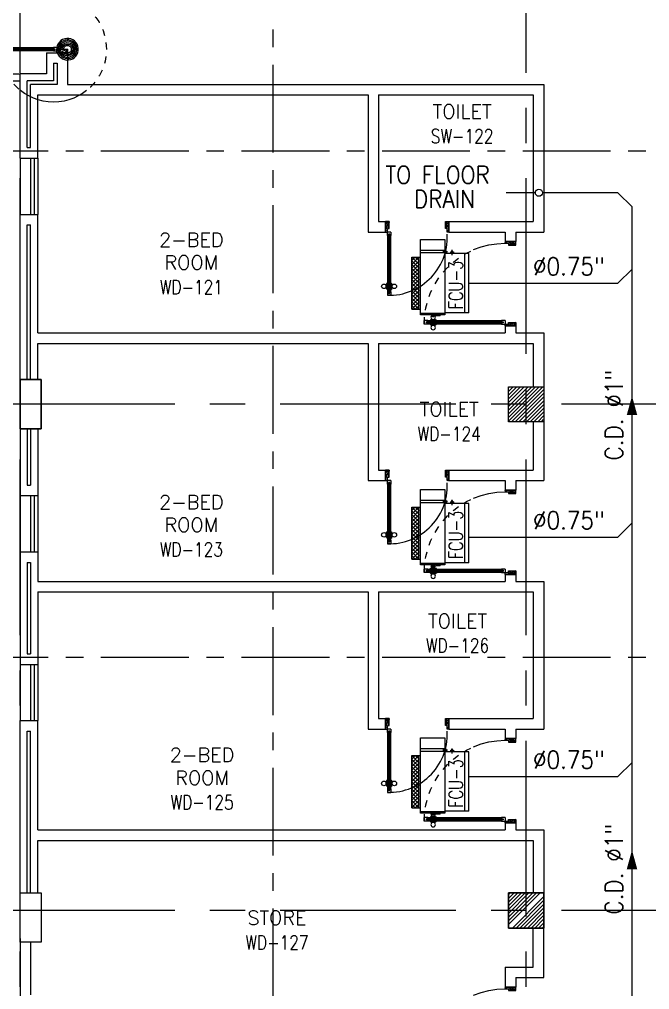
# Model space of a CAD drawing. Extents: x 417866242 to 417866469, y 43498047 to 43498124.
# Drawn here: x 417866425.95 to 417866434.92, y 43498089.68 to 43498103.48 of the extents above; entities that cross this region are included whole.
import ezdxf
from ezdxf.enums import TextEntityAlignment as Align

# ---------------------------------------------------------------- set-up
doc = ezdxf.new("R2010")
doc.units = 0
doc.header["$MEASUREMENT"] = 0
for name, pattern in [('CENTER', [2, 1.25, -0.25, 0.25, -0.25]), ('CENTERX2', [4, 2.5, -0.5, 0.5, -0.5]), ('HIDDEN', [0.375, 0.25, -0.125])]:
    doc.linetypes.add(name, pattern=pattern)
doc.layers.get('0').update_dxf_attribs({"linetype": 'CONTINUOUS'})
for name, color, linetype in [('AC-CD', 6, 'CONTINUOUS'), ('AC-TEXT', 2, 'CONTINUOUS'), ('AXES', 11, 'CENTERX2'), ('AXES1', 11, 'CENTER'), ('COL', 11, 'CONTINUOUS'), ('DOOR', 11, 'CONTINUOUS'), ('FCU', 6, 'CONTINUOUS'), ('HAT', 11, 'CONTINUOUS'), ('INSUL', 11, 'CONTINUOUS'), ('M-TEXT', 2, 'CONTINUOUS'), ('P-SOLIDWASTE', 6, 'CONTINUOUS'), ('RM-NAME', 11, 'CONTINUOUS'), ('RM-NO', 11, 'CONTINUOUS'), ('ROOF', 11, 'CONTINUOUS'), ('WALL', 11, 'CONTINUOUS'), ('WIN', 11, 'CONTINUOUS')]:
    doc.layers.add(name, color=color, linetype=linetype)
doc.styles.add('ROMANS', font='ROMANS.shx', dxfattribs={"width": 0.6})

# ---------------------------------------------------------------- blocks, each defined once
blk = doc.blocks.new('C11')
at = {"layer": 'HAT'}
h = blk.add_hatch(dxfattribs=at)
h.set_pattern_fill('ANSI31', color=256, scale=300, style=0)
h.set_pattern_definition([(45, (-248556.182, -75061.005), (-26.5165043, 26.5165043), [])])
h.paths.add_polyline_path([(300, 700), (0, 700), (0, 350), (300, 350)])
h.paths.add_polyline_path([(300, 350), (0, 350), (0, 0), (300, 0)])
at = {"layer": 'COL'}
blk.add_lwpolyline([(300, 700), (300, 0), (0, 0), (0, 700)], close=True, dxfattribs=at)
blk = doc.blocks.new('DOOR100')
at = {"layer": 'DOOR', "color": 7, "linetype": 'ByBlock'}
for p, q in [((-75, 1250), (-75, 1300)), ((-75, 1300), (-25, 1300)), ((-25, 1300), (-75, 1300)), ((-58, 1250), (-75, 1250)), ((-58, 1250), (-58, 1270)), ((-42, 1270), (-58, 1270)), ((-42, 1250), (-42, 1270)), ((-25, 1250), (-42, 1250)), ((-25, 1250), (-25, 1300)), ((-91, 1205), (-91, 1140)), ((-82, 1205), (-91, 1205)), ((-82, 1140), (-91, 1140)), ((-82, 1128), (-82, 1218)), ((-75, 1218), (-82, 1218)), ((-82, 1205), (-82, 1140)), ((-75, 1128), (-82, 1128)), ((-25, 1218), (-18, 1218)), ((-25, 1128), (-18, 1128)), ((-18, 1128), (-18, 1218)), ((-18, 1205), (-18, 1140)), ((-18, 1205), (-9, 1205)), ((-18, 1140), (-9, 1140)), ((-9, 1205), (-9, 1140)), ((-1200, 0), (-1200, 150)), ((-1200, 150), (-1175, 150)), ((-1200, 150), (-1200, 0)), ((-1175, 150), (-1175, 100)), ((-75, 200), (-58, 200)), ((-75, 150), (-75, 200)), ((-75, 150), (-25, 150)), ((-58, 200), (-58, 180)), ((-58, 180), (-42, 180)), ((-42, 200), (-25, 200)), ((-42, 180), (-42, 200)), ((-25, 200), (-25, 150)), ((0, 150), (-25, 150)), ((-25, 150), (-25, 100)), ((0, 0), (0, 150)), ((0, 150), (0, 0)), ((-1150, 0), (-1200, 114)), ((-1150, 0), (-1200, 40)), ((-1150, 0), (-1200, 0)), ((-1175, 100), (-1150, 100)), ((-1150, 0), (-1163, 100)), ((-1150, 100), (-1150, 0)), ((-50, 0), (0, 114)), ((-50, 100), (-50, 0)), ((-50, 0), (-37, 100)), ((-25, 100), (-50, 100)), ((-50, 0), (0, 40)), ((-50, 0), (0, 0))]:
    blk.add_line(p, q, dxfattribs=at)
at = {"layer": 'DOOR', "linetype": 'ByBlock'}
for p, q in [((-75, 1250), (-75, 200)), ((-58, 200), (-58, 1250)), ((-42, 200), (-42, 1250)), ((-25, 200), (-25, 1250))]:
    blk.add_line(p, q, dxfattribs=at)
at = {"layer": 'DOOR', "color": 7, "linetype": 'ByBlock'}
for centre in [(-124, 1173), (24, 1173)]:
    blk.add_circle(centre, 32.4, dxfattribs=at)
at = {"layer": 'DOOR', "linetype": 'HIDDEN', "ltscale": 0.5}
blk.add_arc((-25, 150), 1150, 90, 180, dxfattribs=at)
at = {"layer": 'DOOR', "color": 7, "linetype": 'ByBlock'}
for centre, radius, start, end in [((-1150, 0), 154, 103.7142, 108.8947), ((-50, 0), 154, 71.1053, 76.2858), ((-1150, 0), 134, 100.72, 111.8402), ((-1150, 0), 94.4, 90, 121.9818), ((-1150, 0), 74.4, 90, 132.2236), ((-1150, 0), 54.4, 90, 156.7926), ((-1150, 0), 34.4, 90, 180), ((-1150, 0), 14.4, 90, 180), ((-50, 0), 94.4, 58.0182, 90), ((-50, 0), 74.4, 47.7764, 90), ((-50, 0), 54.4, 23.2074, 90), ((-50, 0), 34.4, 0, 90), ((-50, 0), 14.4, 0, 90), ((-50, 0), 134, 68.1598, 79.28), ((-50, 0), 114, 64.0838, 77.3774)]:
    blk.add_arc(centre, radius, start, end, dxfattribs=at)
blk = doc.blocks.new('DOOR90')
at = {"layer": 'DOOR', "color": 7, "linetype": 'ByBlock'}
for p, q in [((-150, 0), (0, 0)), ((-150, 0), (-150, -25)), ((0, -50), (-114, 0)), ((0, -50), (-40, 0)), ((0, -50), (0, 0)), ((-1000, -25), (-1050, -25)), ((-1050, -75), (-1050, -25)), ((-1050, -25), (-1050, -75)), ((-1000, -75), (-1050, -75)), ((-1000, -42), (-1020, -42)), ((-1020, -42), (-1020, -58)), ((-1000, -58), (-1020, -58)), ((-1000, -25), (-1000, -42)), ((-1000, -58), (-1000, -75)), ((-878, -18), (-968, -18)), ((-968, -25), (-968, -18)), ((-968, -75), (-968, -82)), ((-878, -82), (-968, -82)), ((-955, -9), (-890, -9)), ((-955, -18), (-955, -9)), ((-955, -18), (-890, -18)), ((-955, -82), (-890, -82)), ((-955, -82), (-955, -91)), ((-955, -91), (-890, -91)), ((-890, -18), (-890, -9)), ((-890, -82), (-890, -91)), ((-878, -25), (-878, -18)), ((-878, -75), (-878, -82)), ((-200, -25), (-150, -25)), ((-200, -42), (-200, -25)), ((-180, -42), (-200, -42)), ((-200, -58), (-180, -58)), ((-200, -75), (-200, -58)), ((-150, -75), (-200, -75)), ((-180, -58), (-180, -42)), ((-150, -25), (-100, -25)), ((-150, -75), (-150, -25)), ((-100, -25), (-100, -50)), ((0, -50), (-100, -37)), ((-100, -50), (0, -50)), ((-150, -875), (-100, -875)), ((-150, -900), (-150, -875)), ((-150, -900), (0, -900)), ((0, -900), (-150, -900)), ((0, -850), (-114, -900)), ((-100, -875), (-100, -850)), ((0, -850), (-100, -863)), ((-100, -850), (0, -850)), ((0, -850), (-40, -900)), ((0, -850), (0, -900))]:
    blk.add_line(p, q, dxfattribs=at)
at = {"layer": 'DOOR', "linetype": 'ByBlock'}
for p, q in [((-200, -25), (-1000, -25)), ((-200, -42), (-1000, -42)), ((-200, -58), (-1000, -58)), ((-1000, -75), (-200, -75))]:
    blk.add_line(p, q, dxfattribs=at)
at = {"layer": 'DOOR', "color": 7, "linetype": 'ByBlock'}
for centre in [(-923, 24), (-923, -124)]:
    blk.add_circle(centre, 32.4, dxfattribs=at)
for centre, radius, start, end in [((0, -50), 154, 161.1053, 166.2858), ((0, -50), 94.4, 148.0182, 180), ((0, -50), 134, 158.1598, 169.28), ((0, -50), 114, 154.0838, 167.3774), ((0, -50), 74.4, 137.7764, 180), ((0, -50), 54.4, 113.2074, 180), ((0, -50), 34.4, 90, 180), ((0, -50), 14.4, 90, 180), ((0, -850), 154, 193.7142, 198.8947), ((0, -850), 134, 190.72, 201.8402), ((0, -850), 94.4, 180, 211.9818), ((0, -850), 74.4, 180, 222.2236), ((0, -850), 54.4, 180, 246.7926), ((0, -850), 34.4, 180, 270), ((0, -850), 14.4, 180, 270)]:
    blk.add_arc(centre, radius, start, end, dxfattribs=at)
at = {"layer": 'DOOR', "linetype": 'HIDDEN', "ltscale": 0.5}
blk.add_arc((-222, -50), 828, 178.2701, 275.003, dxfattribs=at)
blk = doc.blocks.new('*X57')
at = {"color": 0}
for p, q in [((227929, 155538), (228380, 155990)), ((227929, 155592), (228327, 155990)), ((227929, 155645), (228274, 155990)), ((227929, 155698), (228221, 155990)), ((227929, 155751), (228168, 155990)), ((227929, 155804), (228115, 155990)), ((227929, 155857), (228062, 155990)), ((227929, 155910), (228009, 155990)), ((227929, 155963), (227956, 155990)), ((227986, 155490), (228429, 155932)), ((228039, 155490), (228429, 155879)), ((228092, 155490), (228429, 155826)), ((228145, 155490), (228429, 155773)), ((228198, 155490), (228429, 155720)), ((228251, 155490), (228429, 155667)), ((228304, 155490), (228429, 155614)), ((228357, 155490), (228429, 155561)), ((228410, 155490), (228429, 155508))]:
    blk.add_line(p, q, dxfattribs=at)
blk = doc.blocks.new('COL50')
at = {"layer": 'COL'}
blk.add_lwpolyline([(-250, 250), (-250, -250), (250, -250), (250, 250)], close=True, dxfattribs=at)
blk = doc.blocks.new('A$C1DFA4FE8')
at = {"layer": 'DOOR', "color": 0, "linetype": 'ByBlock'}
for p, q in [((0, 1631), (0, 1581)), ((0, 1581), (0, 1631)), ((50, 1631), (0, 1631)), ((50, 1581), (0, 1581)), ((30, 1614), (30, 1598)), ((50, 1614), (30, 1614)), ((50, 1598), (30, 1598)), ((50, 1631), (50, 1614)), ((50, 1598), (50, 1581)), ((750, 1614), (750, 1631)), ((750, 1631), (800, 1631)), ((770, 1614), (750, 1614)), ((750, 1581), (750, 1598)), ((750, 1598), (770, 1598)), ((800, 1581), (750, 1581)), ((770, 1598), (770, 1614)), ((950, 1656), (800, 1656)), ((800, 1656), (800, 1631)), ((800, 1581), (800, 1631)), ((800, 1631), (850, 1631)), ((850, 1631), (850, 1606)), ((850, 1606), (950, 1606)), ((950, 1606), (950, 1656)), ((83, 131), (83, 138)), ((173, 138), (83, 138)), ((95, 138), (95, 147)), ((95, 147), (160, 147)), ((95, 138), (160, 138)), ((160, 138), (160, 147)), ((173, 131), (173, 138)), ((0, 81), (0, 131)), ((0, 131), (0, 81)), ((50, 131), (0, 131)), ((50, 81), (0, 81)), ((30, 98), (30, 114)), ((50, 114), (30, 114)), ((50, 98), (30, 98)), ((50, 114), (50, 131)), ((50, 81), (50, 98)), ((83, 81), (83, 74)), ((173, 74), (83, 74)), ((95, 74), (95, 65)), ((95, 74), (160, 74)), ((95, 65), (160, 65)), ((160, 74), (160, 65)), ((173, 81), (173, 74)), ((750, 131), (750, 114)), ((800, 131), (750, 131)), ((750, 114), (770, 114)), ((750, 98), (750, 81)), ((770, 98), (750, 98)), ((750, 81), (800, 81)), ((770, 114), (770, 98)), ((800, 131), (800, 81)), ((800, 56), (800, 81)), ((800, 81), (850, 81)), ((950, 56), (800, 56)), ((850, 106), (950, 106)), ((850, 81), (850, 106)), ((950, 106), (950, 56))]:
    blk.add_line(p, q, dxfattribs=at)
at = {"layer": 'DOOR', "linetype": 'ByBlock'}
for p, q in [((750, 1631), (50, 1631)), ((750, 1614), (50, 1614)), ((750, 1598), (50, 1598)), ((50, 1581), (750, 1581)), ((50, 131), (750, 131)), ((750, 114), (50, 114)), ((750, 98), (50, 98)), ((750, 81), (50, 81))]:
    blk.add_line(p, q, dxfattribs=at)
at = {"layer": 'DOOR', "color": 9, "linetype": 'ByBlock'}
for p, q in [((950, 1606), (837, 1656)), ((950, 1606), (850, 1619)), ((950, 1606), (910, 1656)), ((950, 106), (837, 56)), ((950, 106), (850, 93)), ((950, 106), (910, 56))]:
    blk.add_line(p, q, dxfattribs=at)
at = {"layer": 'DOOR', "color": 0, "linetype": 'ByBlock'}
for centre in [(128, 179), (128, 32)]:
    blk.add_circle(centre, 32.4, dxfattribs=at)
at = {"layer": 'DOOR', "linetype": 'HIDDEN', "ltscale": 0.5}
for centre, start, end in [((752, 1606), 178.0938, 273.7249), ((752, 106), 86.2751, 181.9062)]:
    blk.add_arc(centre, 752, start, end, dxfattribs=at)
at = {"layer": 'DOOR', "color": 9, "linetype": 'ByBlock'}
for centre, radius, start, end in [((950, 1606), 154, 161.1053, 166.2858), ((950, 1606), 134, 158.1598, 169.28), ((950, 1606), 114, 154.0838, 167.3774), ((950, 1606), 94.4, 148.0182, 180), ((950, 1606), 74.4, 137.7764, 180), ((950, 1606), 54.4, 113.2074, 180), ((950, 1606), 34.4, 90, 180), ((950, 1606), 14.4, 90, 180), ((950, 106), 154, 193.7142, 198.8947), ((950, 106), 134, 190.72, 201.8402), ((950, 106), 114, 192.6226, 205.9162), ((950, 106), 94.4, 180, 211.9818), ((950, 106), 74.4, 180, 222.2236), ((950, 106), 54.4, 180, 246.7926), ((950, 106), 34.4, 180, 270), ((950, 106), 14.4, 180, 270)]:
    blk.add_arc(centre, radius, start, end, dxfattribs=at)
blk = doc.blocks.new('*X72')
at = {"color": 0}
for p, q in [((227929, 162698), (228420, 163190)), ((227929, 162751), (228367, 163190)), ((227929, 162804), (228314, 163190)), ((227929, 162857), (228261, 163190)), ((227929, 162910), (228208, 163190)), ((227929, 162963), (228155, 163190)), ((227929, 163016), (228102, 163190)), ((227929, 163069), (228049, 163190)), ((227929, 163122), (227996, 163190)), ((227929, 163175), (227943, 163190)), ((227973, 162690), (228429, 163145)), ((228026, 162690), (228429, 163092)), ((228079, 162690), (228429, 163039)), ((228132, 162690), (228429, 162986)), ((228185, 162690), (228429, 162933)), ((228239, 162690), (228429, 162880)), ((228292, 162690), (228429, 162827)), ((228345, 162690), (228429, 162774)), ((228398, 162690), (228429, 162721))]:
    blk.add_line(p, q, dxfattribs=at)
blk = doc.blocks.new('*X99')
at = {"color": 0}
for p, q in [((16890, -2467), (16943, -2414)), ((16890, -2520), (16990, -2420)), ((16990, -2565), (16890, -2465)), ((16890, -2573), (16990, -2473)), ((16990, -2512), (16892, -2414)), ((16990, -2459), (16945, -2414)), ((16990, -2619), (16890, -2519)), ((16890, -2626), (16990, -2526)), ((16990, -2672), (16890, -2572)), ((16890, -2679), (16990, -2579)), ((16990, -2725), (16890, -2625)), ((16890, -2732), (16990, -2632)), ((16990, -2778), (16890, -2678)), ((16890, -2785), (16990, -2685)), ((16990, -2831), (16890, -2731)), ((16890, -2838), (16990, -2738)), ((16990, -2884), (16890, -2784)), ((16890, -2891), (16990, -2791)), ((16990, -2937), (16890, -2837)), ((16890, -2944), (16990, -2844)), ((16990, -2990), (16890, -2890)), ((16890, -2997), (16990, -2897)), ((16990, -3043), (16890, -2943)), ((16890, -3050), (16990, -2950)), ((16990, -3096), (16890, -2996)), ((16890, -3103), (16990, -3003)), ((16990, -3149), (16890, -3049)), ((16944, -3155), (16890, -3102)), ((16892, -3155), (16990, -3056)), ((16945, -3155), (16990, -3109))]:
    blk.add_line(p, q, dxfattribs=at)
blk = doc.blocks.new('RM1')
at = {"layer": 'RM-NAME', "style": 'ROMANS'}
for tag, p in [('ROOMNAME1', (0, 324)), ('ROOMNAME2', (0, 0))]:
    blk.add_attdef(tag, text='', height=200, dxfattribs=at).set_placement(p, align=Align.MIDDLE)

msp = doc.modelspace()

# ---------------------------------------------------------------- linework, layer by layer
at = {"layer": 'AC-CD'}
for p, q in [((417866433.291, 43498101.017), (417866432.876, 43498101.017)), ((417866434.466, 43498101.017), (417866433.391, 43498101.017)), ((417866434.666, 43498100.817), (417866434.466, 43498101.017)), ((417866434.666, 43498089.393), (417866434.666, 43498100.817)), ((417866434.466, 43498099.731), (417866434.666, 43498099.931)), ((417866432.347, 43498099.731), (417866434.466, 43498099.731)), ((417866434.466, 43498096.121), (417866434.666, 43498096.321)), ((417866432.347, 43498096.121), (417866434.466, 43498096.121)), ((417866434.466, 43498092.715), (417866434.666, 43498092.915)), ((417866432.347, 43498092.715), (417866434.466, 43498092.715))]:
    msp.add_line(p, q, dxfattribs=at)
msp.add_circle((417866433.341, 43498101.017), 0.05, dxfattribs=at)
at = {"layer": 'AXES'}
for p, q in [((417866433.161, 43498046.724), (417866433.161, 43498123.537)), ((417866425.961, 43498046.724), (417866425.961, 43498123.187)), ((417866468.161, 43498098.009), (417866400.121, 43498098.009)), ((417866468.161, 43498090.809), (417866400.121, 43498090.809))]:
    msp.add_line(p, q, dxfattribs=at)
at = {"layer": 'AXES1'}
for p, q in [((417866429.561, 43498053.589), (417866429.561, 43498112.409)), ((417866458.361, 43498101.609), (417866400.121, 43498101.609)), ((417866458.361, 43498094.409), (417866400.121, 43498094.409))]:
    msp.add_line(p, q, dxfattribs=at)
at = {"layer": 'FCU', "color": 3}
for p, q in [((417866431.658, 43498100.201), (417866431.658, 43498100.353)), ((417866431.658, 43498100.353), (417866432.001, 43498100.353)), ((417866432.001, 43498100.353), (417866432.001, 43498100.201)), ((417866432.001, 43498100.162), (417866431.658, 43498100.162)), ((417866432.042, 43498100.179), (417866431.973, 43498100.179)), ((417866432.026, 43498100.189), (417866432.001, 43498100.189)), ((417866432.026, 43498100.169), (417866432.001, 43498100.169)), ((417866432.026, 43498100.189), (417866432.026, 43498100.169)), ((417866432.134, 43498100.169), (417866432.078, 43498100.169)), ((417866432.095, 43498100.184), (417866432.095, 43498100.154)), ((417866432.115, 43498100.184), (417866432.095, 43498100.184)), ((417866432.105, 43498100.204), (417866432.105, 43498100.131)), ((417866432.115, 43498100.184), (417866432.115, 43498100.154)), ((417866431.535, 43498099.361), (417866431.535, 43498100.102)), ((417866431.535, 43498100.102), (417866431.658, 43498100.102)), ((417866431.635, 43498099.361), (417866431.635, 43498100.102)), ((417866432.286, 43498099.309), (417866432.286, 43498100.154)), ((417866431.535, 43498099.361), (417866431.658, 43498099.361)), ((417866432.001, 43498099.301), (417866431.658, 43498099.301)), ((417866431.857, 43498099.268), (417866431.81, 43498099.268)), ((417866431.827, 43498099.253), (417866431.827, 43498099.283)), ((417866431.847, 43498099.253), (417866431.827, 43498099.253)), ((417866431.847, 43498099.253), (417866431.847, 43498099.283)), ((417866431.882, 43498099.268), (417866431.882, 43498099.283)), ((417866431.937, 43498099.268), (417866431.882, 43498099.268)), ((417866431.937, 43498099.268), (417866431.937, 43498099.283)), ((417866431.658, 43498096.646), (417866431.658, 43498096.798)), ((417866431.658, 43498096.798), (417866432.001, 43498096.798)), ((417866432.001, 43498096.798), (417866432.001, 43498096.646)), ((417866432.001, 43498096.607), (417866431.658, 43498096.607)), ((417866432.042, 43498096.624), (417866431.973, 43498096.624)), ((417866432.026, 43498096.634), (417866432.001, 43498096.634)), ((417866432.026, 43498096.614), (417866432.001, 43498096.614)), ((417866432.026, 43498096.634), (417866432.026, 43498096.614)), ((417866432.134, 43498096.614), (417866432.078, 43498096.614)), ((417866432.095, 43498096.629), (417866432.095, 43498096.599)), ((417866432.115, 43498096.629), (417866432.095, 43498096.629)), ((417866432.105, 43498096.649), (417866432.105, 43498096.576)), ((417866432.115, 43498096.629), (417866432.115, 43498096.599)), ((417866432.286, 43498095.754), (417866432.286, 43498096.599)), ((417866431.535, 43498095.806), (417866431.535, 43498096.547)), ((417866431.535, 43498096.547), (417866431.658, 43498096.547)), ((417866431.635, 43498095.806), (417866431.635, 43498096.547)), ((417866431.535, 43498095.806), (417866431.658, 43498095.806)), ((417866432.001, 43498095.746), (417866431.658, 43498095.746)), ((417866431.857, 43498095.713), (417866431.81, 43498095.713)), ((417866431.827, 43498095.698), (417866431.827, 43498095.728)), ((417866431.847, 43498095.698), (417866431.827, 43498095.698)), ((417866431.847, 43498095.698), (417866431.847, 43498095.728)), ((417866431.882, 43498095.713), (417866431.882, 43498095.728)), ((417866431.937, 43498095.713), (417866431.882, 43498095.713)), ((417866431.937, 43498095.713), (417866431.937, 43498095.728)), ((417866431.658, 43498093.111), (417866431.658, 43498093.263)), ((417866431.658, 43498093.263), (417866432.001, 43498093.263)), ((417866432.001, 43498093.263), (417866432.001, 43498093.111)), ((417866431.535, 43498092.271), (417866431.535, 43498093.012)), ((417866431.535, 43498093.012), (417866431.658, 43498093.012)), ((417866431.635, 43498092.271), (417866431.635, 43498093.012)), ((417866432.001, 43498093.072), (417866431.658, 43498093.072)), ((417866432.042, 43498093.089), (417866431.973, 43498093.089)), ((417866432.026, 43498093.099), (417866432.001, 43498093.099)), ((417866432.026, 43498093.079), (417866432.001, 43498093.079)), ((417866432.026, 43498093.099), (417866432.026, 43498093.079)), ((417866432.134, 43498093.079), (417866432.078, 43498093.079)), ((417866432.095, 43498093.094), (417866432.095, 43498093.064)), ((417866432.115, 43498093.094), (417866432.095, 43498093.094)), ((417866432.105, 43498093.114), (417866432.105, 43498093.041)), ((417866432.115, 43498093.094), (417866432.115, 43498093.064)), ((417866432.286, 43498092.219), (417866432.286, 43498093.064)), ((417866431.535, 43498092.271), (417866431.658, 43498092.271)), ((417866432.001, 43498092.211), (417866431.658, 43498092.211)), ((417866431.857, 43498092.178), (417866431.81, 43498092.178)), ((417866431.827, 43498092.163), (417866431.827, 43498092.193)), ((417866431.847, 43498092.163), (417866431.827, 43498092.163)), ((417866431.847, 43498092.163), (417866431.847, 43498092.193)), ((417866431.882, 43498092.178), (417866431.882, 43498092.193)), ((417866431.937, 43498092.178), (417866431.882, 43498092.178)), ((417866431.937, 43498092.178), (417866431.937, 43498092.193))]:
    msp.add_line(p, q, dxfattribs=at)
at = {"layer": 'FCU', "color": 6}
for p, q in [((417866431.658, 43498100.201), (417866432.001, 43498100.201)), ((417866431.658, 43498099.281), (417866431.658, 43498100.201)), ((417866432.001, 43498100.201), (417866432.001, 43498099.281)), ((417866432.347, 43498100.154), (417866432.001, 43498100.154)), ((417866432.347, 43498099.309), (417866432.347, 43498100.154)), ((417866432.001, 43498099.281), (417866431.658, 43498099.281)), ((417866432.347, 43498099.309), (417866432.001, 43498099.309)), ((417866431.658, 43498096.646), (417866432.001, 43498096.646)), ((417866431.658, 43498095.726), (417866431.658, 43498096.646)), ((417866432.001, 43498096.646), (417866432.001, 43498095.726)), ((417866432.347, 43498096.599), (417866432.001, 43498096.599)), ((417866432.347, 43498095.754), (417866432.347, 43498096.599)), ((417866432.347, 43498095.754), (417866432.001, 43498095.754)), ((417866432.001, 43498095.726), (417866431.658, 43498095.726)), ((417866431.658, 43498093.111), (417866432.001, 43498093.111)), ((417866431.658, 43498092.191), (417866431.658, 43498093.111)), ((417866432.001, 43498093.111), (417866432.001, 43498092.191)), ((417866432.347, 43498093.064), (417866432.001, 43498093.064)), ((417866432.347, 43498092.219), (417866432.347, 43498093.064)), ((417866432.001, 43498092.191), (417866431.658, 43498092.191)), ((417866432.347, 43498092.219), (417866432.001, 43498092.219))]:
    msp.add_line(p, q, dxfattribs=at)
at = {"layer": 'INSUL'}
for p, q in [((417866426.436, 43498102.859), (417866426.436, 43498102.609)), ((417866426.436, 43498102.859), (417866426.486, 43498102.859)), ((417866426.486, 43498102.859), (417866426.486, 43498102.559)), ((417866426.436, 43498102.609), (417866426.061, 43498102.609)), ((417866426.061, 43498101.659), (417866426.061, 43498102.609)), ((417866426.486, 43498102.559), (417866426.111, 43498102.559)), ((417866426.111, 43498101.659), (417866426.111, 43498102.559)), ((417866426.061, 43498101.659), (417866426.111, 43498101.659)), ((417866426.061, 43498100.559), (417866426.111, 43498100.559)), ((417866426.061, 43498098.359), (417866426.061, 43498100.559)), ((417866426.111, 43498098.359), (417866426.111, 43498100.559)), ((417866426.061, 43498097.659), (417866426.061, 43498096.859)), ((417866426.111, 43498097.659), (417866426.111, 43498096.859)), ((417866426.061, 43498096.859), (417866426.111, 43498096.859)), ((417866426.061, 43498095.759), (417866426.111, 43498095.759)), ((417866426.061, 43498095.759), (417866426.061, 43498094.459)), ((417866426.111, 43498095.759), (417866426.111, 43498094.459)), ((417866426.061, 43498094.459), (417866426.111, 43498094.459)), ((417866426.061, 43498093.359), (417866426.111, 43498093.359)), ((417866426.061, 43498091.059), (417866426.061, 43498093.359)), ((417866426.061, 43498093.359), (417866426.111, 43498093.359)), ((417866426.111, 43498091.059), (417866426.111, 43498093.359))]:
    msp.add_line(p, q, dxfattribs=at)
at = {"layer": 'P-SOLIDWASTE'}
for points in [[(417866432.65, 43498101.017, 0, 0.15, 0), (417866432.923, 43498101.017, 0.15, 0.15, 0)], [(417866434.666, 43498098.127, 0, 0.15, 0), (417866434.666, 43498097.854, 0.15, 0.15, 0)], [(417866434.666, 43498091.668, 0, 0.15, 0), (417866434.666, 43498091.395, 0.15, 0.15, 0)]]:
    msp.add_lwpolyline(points, format="xyseb", dxfattribs=at)
at = {"layer": 'ROOF'}
for p, q in [((417866416.341, 43498102.709), (417866425.961, 43498102.709)), ((417866416.341, 43498102.609), (417866425.961, 43498102.609))]:
    msp.add_line(p, q, dxfattribs=at)
at = {"layer": 'WALL'}
for p, q in [((417866426.336, 43498103.009), (417866426.336, 43498102.709)), ((417866426.336, 43498103.009), (417866426.636, 43498103.009)), ((417866426.636, 43498103.009), (417866426.636, 43498102.559)), ((417866426.336, 43498102.709), (417866425.961, 43498102.709)), ((417866425.961, 43498101.509), (417866425.961, 43498102.709)), ((417866426.636, 43498102.559), (417866433.411, 43498102.559)), ((417866426.211, 43498101.509), (417866426.211, 43498102.409)), ((417866426.211, 43498102.409), (417866430.911, 43498102.409)), ((417866431.061, 43498102.409), (417866433.261, 43498102.409)), ((417866425.961, 43498101.509), (417866426.211, 43498101.509)), ((417866425.961, 43498100.709), (417866426.211, 43498100.709)), ((417866425.961, 43498098.359), (417866425.961, 43498100.709)), ((417866426.211, 43498099.024), (417866426.211, 43498100.709)), ((417866431.061, 43498100.609), (417866431.161, 43498100.609)), ((417866432.061, 43498100.609), (417866433.261, 43498100.609)), ((417866430.911, 43498100.459), (417866431.161, 43498100.459)), ((417866432.061, 43498100.459), (417866432.861, 43498100.459)), ((417866433.011, 43498100.459), (417866433.411, 43498100.459)), ((417866426.211, 43498099.024), (417866432.861, 43498099.024)), ((417866433.011, 43498099.024), (417866433.411, 43498099.024)), ((417866426.211, 43498098.359), (417866426.211, 43498098.874)), ((417866426.211, 43498098.874), (417866430.911, 43498098.874)), ((417866431.061, 43498098.874), (417866433.261, 43498098.874)), ((417866425.961, 43498097.659), (417866425.961, 43498096.709)), ((417866426.211, 43498097.659), (417866426.211, 43498096.709)), ((417866431.061, 43498097.074), (417866431.161, 43498097.074)), ((417866432.061, 43498097.074), (417866433.261, 43498097.074)), ((417866430.911, 43498096.924), (417866431.161, 43498096.924)), ((417866432.061, 43498096.924), (417866432.861, 43498096.924)), ((417866433.011, 43498096.924), (417866433.411, 43498096.924)), ((417866425.961, 43498096.709), (417866426.211, 43498096.709)), ((417866425.961, 43498095.909), (417866426.211, 43498095.909)), ((417866425.961, 43498095.909), (417866425.961, 43498094.309)), ((417866426.211, 43498095.909), (417866426.211, 43498095.489)), ((417866426.211, 43498095.489), (417866432.861, 43498095.489)), ((417866433.011, 43498095.489), (417866433.411, 43498095.489)), ((417866426.211, 43498095.339), (417866426.211, 43498094.309)), ((417866426.211, 43498095.339), (417866430.911, 43498095.339)), ((417866431.061, 43498095.339), (417866433.261, 43498095.339)), ((417866425.961, 43498094.309), (417866426.211, 43498094.309)), ((417866431.061, 43498093.539), (417866431.161, 43498093.539)), ((417866432.061, 43498093.539), (417866433.261, 43498093.539)), ((417866425.961, 43498093.509), (417866426.211, 43498093.509)), ((417866425.961, 43498091.059), (417866425.961, 43498093.509)), ((417866425.961, 43498091.059), (417866425.961, 43498093.509)), ((417866425.961, 43498093.509), (417866426.211, 43498093.509)), ((417866426.211, 43498091.954), (417866426.211, 43498093.509)), ((417866426.211, 43498091.954), (417866426.211, 43498093.509)), ((417866430.911, 43498093.389), (417866431.161, 43498093.389)), ((417866432.061, 43498093.389), (417866432.861, 43498093.389)), ((417866433.011, 43498093.389), (417866433.411, 43498093.389)), ((417866426.211, 43498091.954), (417866432.861, 43498091.954)), ((417866433.011, 43498091.954), (417866433.411, 43498091.954)), ((417866426.211, 43498091.059), (417866426.211, 43498091.804)), ((417866426.211, 43498091.804), (417866433.261, 43498091.804)), ((417866433.261, 43498090.004), (417866433.261, 43498090.559)), ((417866433.411, 43498089.854), (417866433.411, 43498090.559)), ((417866433.411, 43498089.854), (417866433.411, 43498090.559)), ((417866425.961, 43498090.409), (417866425.961, 43498085.159)), ((417866426.111, 43498090.359), (417866426.111, 43498089.609)), ((417866432.861, 43498090.004), (417866433.261, 43498090.004)), ((417866433.011, 43498089.854), (417866433.411, 43498089.854))]:
    msp.add_line(p, q, dxfattribs=at)
at = {"layer": 'WALL', "linetype": 'ByBlock'}
for p, q in [((417866433.411, 43498102.559), (417866433.411, 43498100.459)), ((417866430.911, 43498102.409), (417866430.911, 43498100.459)), ((417866431.061, 43498102.409), (417866431.061, 43498100.609)), ((417866433.261, 43498102.409), (417866433.261, 43498100.609)), ((417866431.161, 43498100.609), (417866431.161, 43498100.459)), ((417866432.061, 43498100.609), (417866432.061, 43498100.459)), ((417866432.861, 43498100.459), (417866432.861, 43498100.324)), ((417866433.011, 43498100.459), (417866433.011, 43498100.324)), ((417866433.011, 43498100.324), (417866432.861, 43498100.324)), ((417866433.011, 43498099.124), (417866432.861, 43498099.124)), ((417866432.861, 43498099.124), (417866432.861, 43498099.024)), ((417866433.011, 43498099.124), (417866433.011, 43498099.024)), ((417866433.411, 43498099.024), (417866433.411, 43498096.924)), ((417866430.911, 43498098.874), (417866430.911, 43498096.924)), ((417866431.061, 43498098.874), (417866431.061, 43498097.074)), ((417866433.261, 43498098.874), (417866433.261, 43498098.259)), ((417866433.261, 43498097.759), (417866433.261, 43498097.074)), ((417866431.161, 43498097.074), (417866431.161, 43498096.924)), ((417866432.061, 43498097.074), (417866432.061, 43498096.924)), ((417866432.861, 43498096.924), (417866432.861, 43498096.789)), ((417866433.011, 43498096.924), (417866433.011, 43498096.789)), ((417866433.011, 43498096.789), (417866432.861, 43498096.789)), ((417866432.861, 43498095.589), (417866432.861, 43498095.489)), ((417866433.011, 43498095.589), (417866432.861, 43498095.589)), ((417866433.011, 43498095.589), (417866433.011, 43498095.489)), ((417866433.411, 43498095.489), (417866433.411, 43498093.389)), ((417866430.911, 43498095.339), (417866430.911, 43498093.389)), ((417866431.061, 43498095.339), (417866431.061, 43498093.539)), ((417866433.261, 43498095.339), (417866433.261, 43498093.539)), ((417866431.161, 43498093.539), (417866431.161, 43498093.389)), ((417866432.861, 43498093.389), (417866432.861, 43498093.254)), ((417866433.011, 43498093.389), (417866433.011, 43498093.254)), ((417866433.011, 43498093.254), (417866432.861, 43498093.254)), ((417866432.861, 43498092.054), (417866432.861, 43498091.954)), ((417866433.011, 43498092.054), (417866432.861, 43498092.054)), ((417866433.011, 43498092.054), (417866433.011, 43498091.954)), ((417866433.411, 43498091.954), (417866433.411, 43498091.059)), ((417866433.261, 43498091.804), (417866433.261, 43498091.059)), ((417866432.861, 43498090.004), (417866432.861, 43498089.719)), ((417866433.011, 43498089.854), (417866433.011, 43498089.719)), ((417866433.011, 43498089.719), (417866432.861, 43498089.719))]:
    msp.add_line(p, q, dxfattribs=at)
at = {"layer": 'WALL', "color": 250, "linetype": 'ByBlock', "ltscale": 0.3}
msp.add_line((417866431.917, 43498094.654), (417866431.919, 43498094.652), dxfattribs=at)
at = {"layer": 'WALL', "linetype": 'ByBlock', "ltscale": 0.3}
for points in [[(417866425.961, 43498097.659), (417866426.261, 43498097.659), (417866426.261, 43498098.359), (417866425.961, 43498098.359)], [(417866432.911, 43498098.259), (417866433.411, 43498098.259), (417866433.411, 43498097.759), (417866432.911, 43498097.759)], [(417866432.911, 43498090.559), (417866433.411, 43498090.559), (417866433.411, 43498091.059), (417866432.911, 43498091.059)]]:
    msp.add_lwpolyline(points, close=True, dxfattribs=at)
at = {"layer": 'WIN'}
for p, q in [((417866425.961, 43498101.509), (417866425.961, 43498100.709)), ((417866426.111, 43498101.509), (417866426.111, 43498100.709)), ((417866426.161, 43498101.509), (417866426.161, 43498100.709)), ((417866426.211, 43498101.509), (417866426.211, 43498100.709)), ((417866425.961, 43498096.709), (417866425.961, 43498095.909)), ((417866426.111, 43498096.709), (417866426.111, 43498095.909)), ((417866426.161, 43498096.709), (417866426.161, 43498095.909)), ((417866426.211, 43498096.709), (417866426.211, 43498095.909)), ((417866425.961, 43498094.309), (417866425.961, 43498093.509)), ((417866426.111, 43498094.309), (417866426.111, 43498093.509)), ((417866426.161, 43498094.309), (417866426.161, 43498093.509)), ((417866426.211, 43498094.309), (417866426.211, 43498093.509))]:
    msp.add_line(p, q, dxfattribs=at)

# ---------------------------------------------------------------- block references
at = {"layer": 'COL', "linetype": 'ByBlock', "xscale": 0.0009999871253967285, "yscale": 0.001000002026557922, "zscale": 0.001}
for p in [(417866425.961, 43498097.659), (417866425.961, 43498090.359)]:
    msp.add_blockref('C11', p, dxfattribs=at)
at = {"layer": 'COL', "xscale": -0.0009999871253967285, "yscale": 0.001000002026557922, "zscale": 0.001}
for p in [(417866433.161, 43498098.009), (417866433.161, 43498090.809)]:
    msp.add_blockref('COL50', p, dxfattribs=at)
at = {"layer": 'DOOR', "color": 0, "linetype": 'ByBlock', "yscale": 0.001000002026557922, "zscale": 0.001}
for name, p, xscale, rotation in [('A$C1DFA4FE8', (417866425.685, 43498104.665), -0.0009999871253967285, 180), ('DOOR90', (417866431.161, 43498100.609), 0.001000002026557922, 90), ('DOOR100', (417866433.011, 43498099.124), -0.001000002026557922, 90), ('DOOR90', (417866431.161, 43498097.074), 0.001000002026557922, 90), ('DOOR100', (417866433.011, 43498095.589), -0.001000002026557922, 90), ('DOOR90', (417866431.161, 43498093.539), 0.001000002026557922, 90), ('DOOR100', (417866433.011, 43498092.054), -0.001000002026557922, 90), ('DOOR100', (417866433.011, 43498088.519), -0.001000002026557922, 90)]:
    msp.add_blockref(name, p, dxfattribs=dict(at, xscale=xscale, rotation=rotation))
at = {"layer": 'FCU', "color": 11, "extrusion": (0, 0, -1), "xscale": 0.0009999871253967285, "yscale": 0.001000002026557922, "zscale": -0.001}
for p in [(-417866448.526, 43498102.516), (-417866448.526, 43498098.961), (-417866448.526, 43498095.426)]:
    msp.add_blockref('*X99', p, dxfattribs=at)
at = {"layer": 'HAT', "xscale": 0.0009999871253967285, "yscale": 0.001000002026557922, "zscale": 0.001}
for name in ['*X72', '*X57']:
    msp.add_blockref(name, (417866204.982, 43497935.069), dxfattribs=at)
at = {"layer": 'RM-NAME'}
ref = msp.add_blockref('RM1', (417866432.249, 43498102.172), dxfattribs=dict(at, xscale=0.0009999871253967285, yscale=0.001000002026557922, zscale=0.001))
ref.add_attrib('ROOMNO', 'SW-122', dxfattribs={"layer": 'RM-NO', "height": 0.2, "style": 'ROMANS', "width": 0.8}).set_placement((417866432.249, 43498101.822), align=Align.MIDDLE)
ref.add_attrib('ROOMNAME2', 'TOILET', dxfattribs={"height": 0.2, "style": 'ROMANS'}).set_placement((417866432.249, 43498102.172), align=Align.MIDDLE)
ref = msp.add_blockref('RM1', (417866428.397, 43498100.024), dxfattribs=dict(at, xscale=-0.0009999871253967285, yscale=0.001000002026557922, zscale=0.001))
ref.add_attrib('ROOMNO', 'WD-121', dxfattribs={"layer": 'RM-NO', "height": 0.2, "style": 'ROMANS', "width": 0.8}).set_placement((417866428.397, 43498099.674), align=Align.MIDDLE)
ref.add_attrib('ROOMNAME2', 'ROOM', dxfattribs={"height": 0.2, "style": 'ROMANS'}).set_placement((417866428.397, 43498100.024), align=Align.MIDDLE)
ref.add_attrib('ROOMNAME1', '2-BED', dxfattribs={"height": 0.2, "style": 'ROMANS'}).set_placement((417866428.397, 43498100.348), align=Align.MIDDLE)
ref = msp.add_blockref('RM1', (417866432.065, 43498097.94), dxfattribs=dict(at, xscale=0.0009999871253967285, yscale=0.001000002026557922, zscale=0.001))
ref.add_attrib('ROOMNO', 'WD-124', dxfattribs={"layer": 'RM-NO', "height": 0.2, "style": 'ROMANS', "width": 0.8}).set_placement((417866432.065, 43498097.59), align=Align.MIDDLE)
ref.add_attrib('ROOMNAME2', 'TOILET', dxfattribs={"height": 0.2, "style": 'ROMANS'}).set_placement((417866432.065, 43498097.94), align=Align.MIDDLE)
ref = msp.add_blockref('RM1', (417866428.397, 43498096.293), dxfattribs=dict(at, xscale=-0.0009999871253967285, yscale=0.001000002026557922, zscale=0.001))
ref.add_attrib('ROOMNO', 'WD-123', dxfattribs={"layer": 'RM-NO', "height": 0.2, "style": 'ROMANS', "width": 0.8}).set_placement((417866428.397, 43498095.943), align=Align.MIDDLE)
ref.add_attrib('ROOMNAME2', 'ROOM', dxfattribs={"height": 0.2, "style": 'ROMANS'}).set_placement((417866428.397, 43498096.293), align=Align.MIDDLE)
ref.add_attrib('ROOMNAME1', '2-BED', dxfattribs={"height": 0.2, "style": 'ROMANS'}).set_placement((417866428.397, 43498096.616), align=Align.MIDDLE)
ref = msp.add_blockref('RM1', (417866432.184, 43498094.926), dxfattribs=dict(at, xscale=0.0009999871253967285, yscale=0.001000002026557922, zscale=0.001))
ref.add_attrib('ROOMNO', 'WD-126', dxfattribs={"layer": 'RM-NO', "height": 0.2, "style": 'ROMANS', "width": 0.8}).set_placement((417866432.184, 43498094.576), align=Align.MIDDLE)
ref.add_attrib('ROOMNAME2', 'TOILET', dxfattribs={"height": 0.2, "style": 'ROMANS'}).set_placement((417866432.184, 43498094.926), align=Align.MIDDLE)
ref = msp.add_blockref('RM1', (417866428.55, 43498092.697), dxfattribs=dict(at, xscale=-0.0009999871253967285, yscale=0.001000002026557922, zscale=0.001))
ref.add_attrib('ROOMNO', 'WD-125', dxfattribs={"layer": 'RM-NO', "height": 0.2, "style": 'ROMANS', "width": 0.8}).set_placement((417866428.55, 43498092.347), align=Align.MIDDLE)
ref.add_attrib('ROOMNAME2', 'ROOM', dxfattribs={"height": 0.2, "style": 'ROMANS'}).set_placement((417866428.55, 43498092.697), align=Align.MIDDLE)
ref.add_attrib('ROOMNAME1', '2-BED', dxfattribs={"height": 0.2, "style": 'ROMANS'}).set_placement((417866428.55, 43498093.021), align=Align.MIDDLE)
ref = msp.add_blockref('RM1', (417866429.615, 43498090.703), dxfattribs=dict(at, xscale=-0.0009999871253967285, yscale=0.001000002026557922, zscale=0.001))
ref.add_attrib('ROOMNO', 'WD-127', dxfattribs={"layer": 'RM-NO', "height": 0.2, "style": 'ROMANS', "width": 0.8}).set_placement((417866429.615, 43498090.353), align=Align.MIDDLE)
ref.add_attrib('ROOMNAME2', 'STORE', dxfattribs={"height": 0.2, "style": 'ROMANS'}).set_placement((417866429.615, 43498090.703), align=Align.MIDDLE)

# ---------------------------------------------------------------- texts
at = {"layer": 'AC-TEXT', "style": 'ROMANS', "width": 0.9}
for s, p in [('TO FLOOR ', (417866431.157, 43498101.148)), ('DRAIN', (417866431.566, 43498100.803))]:
    msp.add_text(s, height=0.25, dxfattribs=at).set_placement(p)
for p in [(417866433.691, 43498099.97), (417866433.691, 43498096.359), (417866433.691, 43498092.953)]:
    msp.add_text(' %%c0.75"', height=0.25, dxfattribs=at).set_placement(p, align=Align.MIDDLE)
for p in [(417866434.409, 43498097.855), (417866434.409, 43498091.396)]:
    msp.add_text('C.D. %%c1"', height=0.25, rotation=90, dxfattribs=at).set_placement(p, align=Align.MIDDLE)
at = {"layer": 'M-TEXT', "style": 'ROMANS', "width": 0.75}
for p in [(417866432.259, 43498099.362), (417866432.259, 43498095.807), (417866432.259, 43498092.272)]:
    msp.add_text('FCU-3', height=0.2, rotation=90, dxfattribs=at).set_placement(p)

doc.saveas('drawing.dxf')
